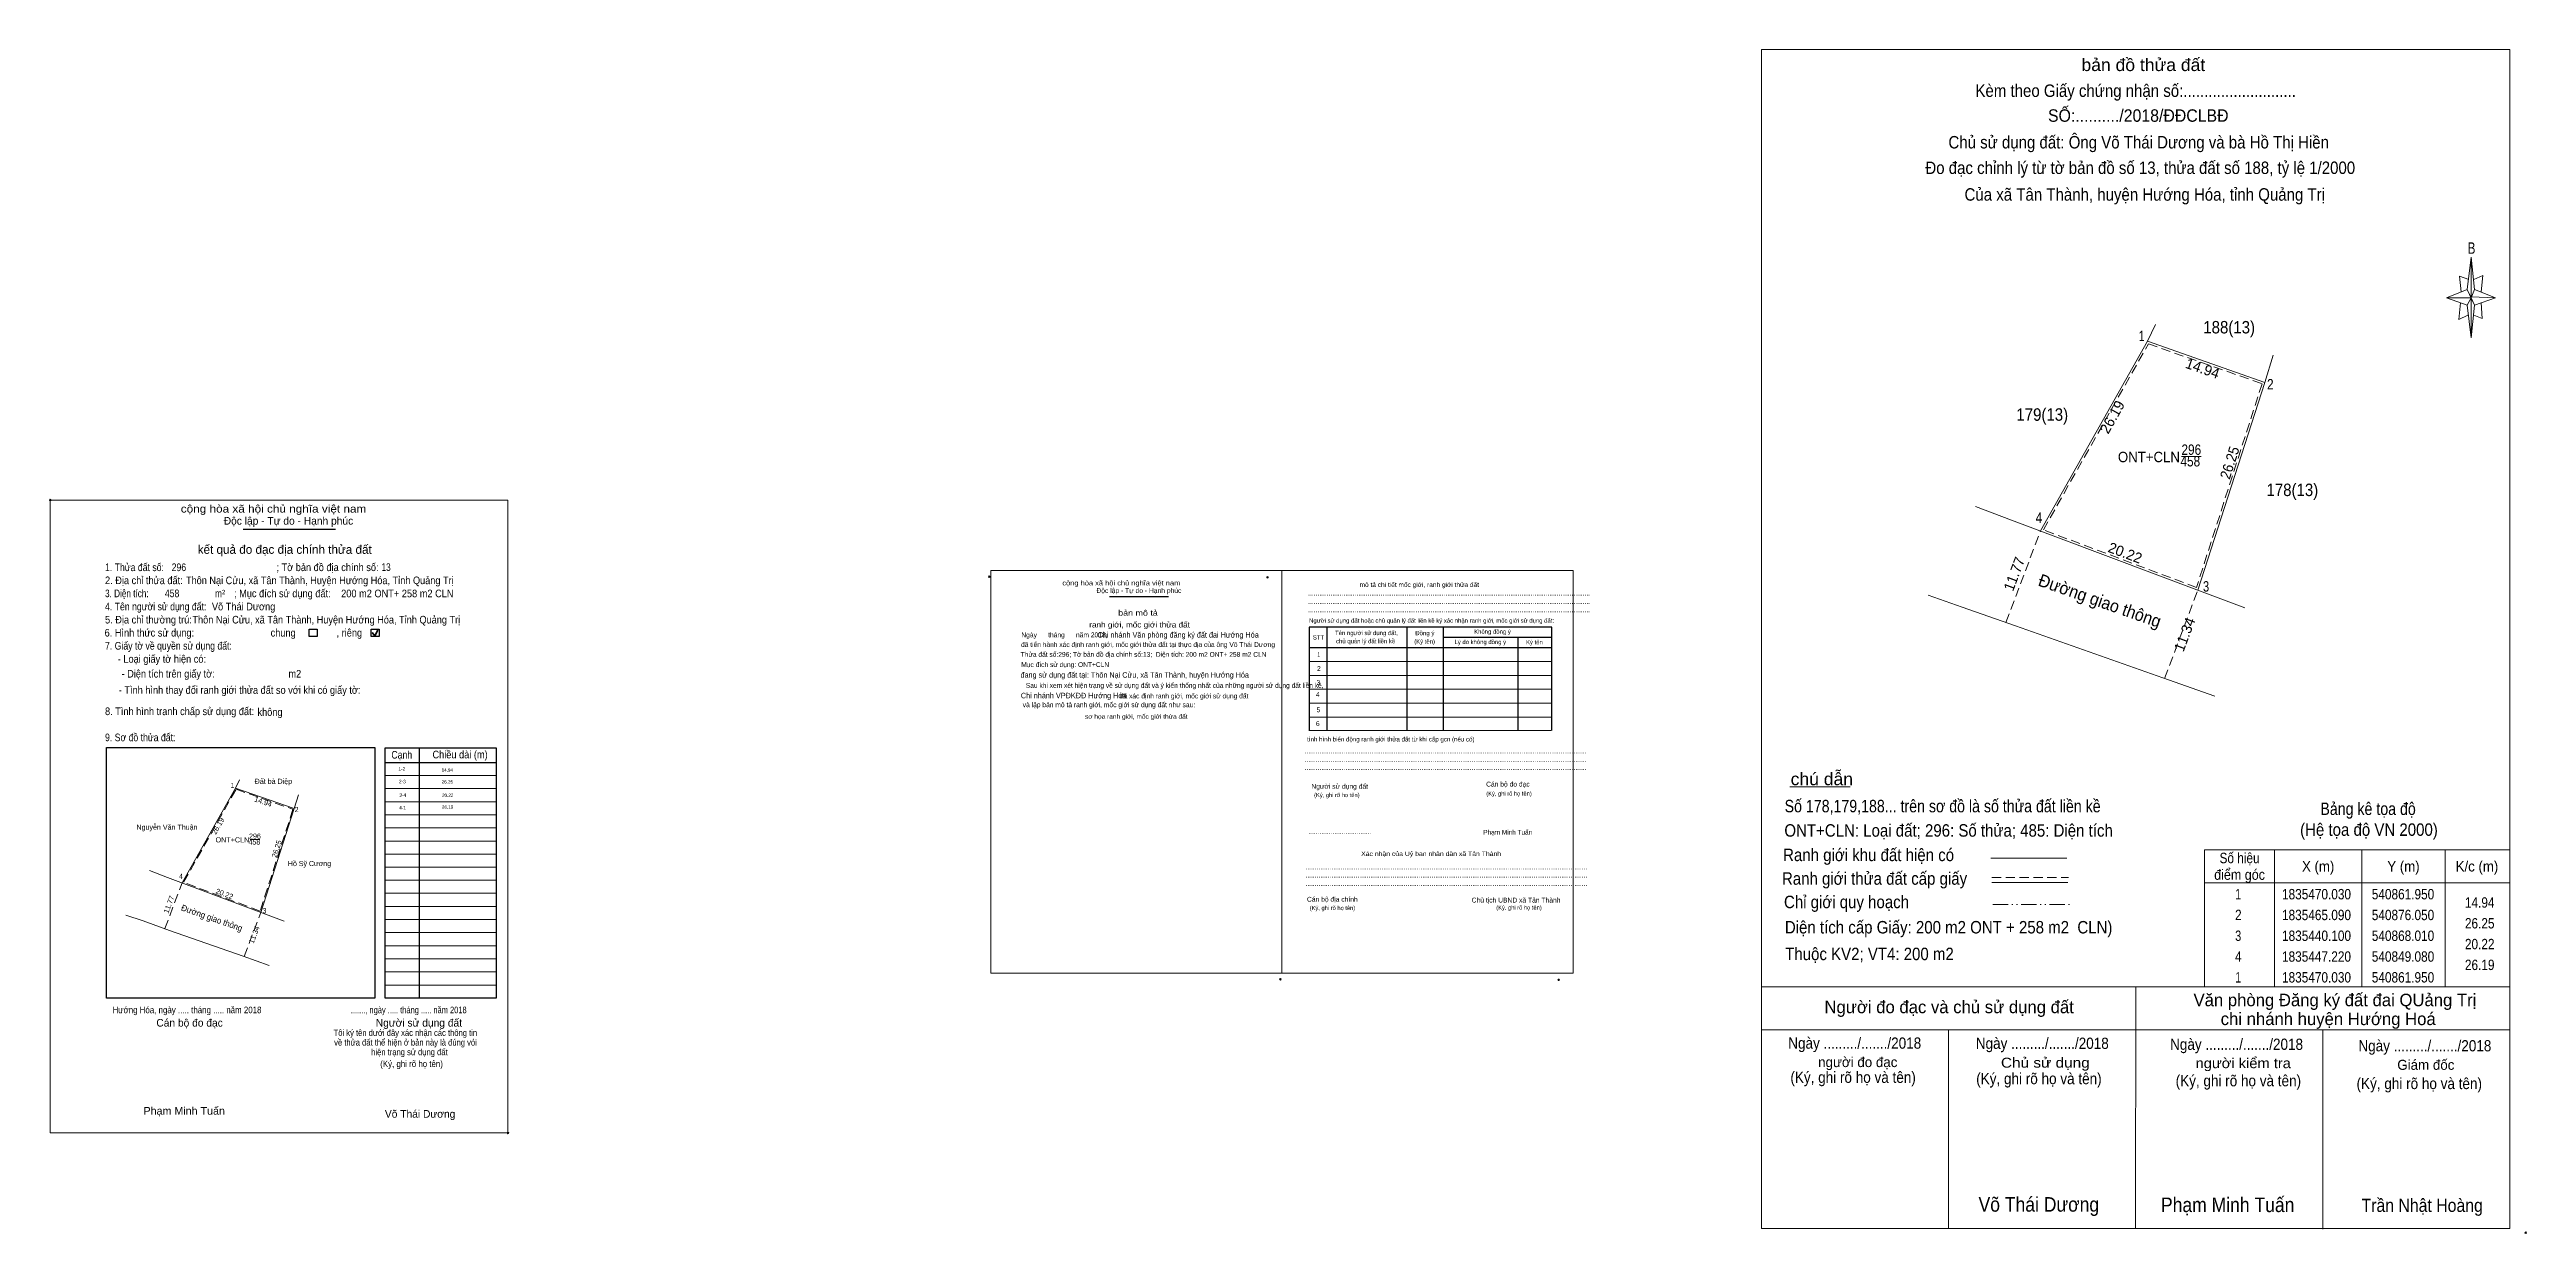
# Model space of a CAD drawing. Header units: metres. Extents: x 540610 to 540908, y 1835363 to 1835505.
import ezdxf
from ezdxf.enums import TextEntityAlignment as Align

# ---------------------------------------------------------------- set-up
doc = ezdxf.new("R2010")
doc.units = ezdxf.units.M
doc.header["$LTSCALE"] = 0.37
doc.header["$PDMODE"] = 32
doc.header["$PDSIZE"] = 0.185
doc.linetypes.add('DASH_DOUBLE_DOT', pattern=[9.2, 5, -1.2, 0.3, -1.2, 0.3, -1.2])
doc.linetypes.add('MEDIUM_DASHED', pattern=[4.5, 3, -1.5])
doc.layers.add('2', color=7, linetype='Continuous', lineweight=13)
doc.layers.add('3', color=7, linetype='Continuous', lineweight=13)

msp = doc.modelspace()

# ---------------------------------------------------------------- linework, layer by layer
at = {"layer": '2'}
for p, q in [((540815.53, 1835363.32), (540815.53, 1835505.12)), ((540900.39, 1835476.26), (540900.89, 1835480.16)), ((540900.39, 1835474.36), (540897.89, 1835475.26)), ((540901.29, 1835474.36), (540900.89, 1835470.46)), ((540901.29, 1835476.26), (540903.79, 1835475.26)), ((540902.09, 1835474.66), (540902.19, 1835472.76)), ((540902.19, 1835472.76), (540901.19, 1835473.16)), ((540818.97, 1835416.44), (540826.21, 1835416.44)), ((540843.11, 1835407.87), (540852.25, 1835407.87)), ((540843.25, 1835404.94), (540852.39, 1835404.94)), ((540815.53, 1835392.38), (540905.53, 1835392.38)), ((540860.53, 1835363.28), (540860.55, 1835392.38)), ((540815.53, 1835387.22), (540905.53, 1835387.22)), ((540838.03, 1835363.3), (540838.05, 1835387.2)), ((540883.03, 1835363.26), (540883.05, 1835387.16)), ((540905.53, 1835363.32), (540815.53, 1835363.32))]:
    msp.add_line(p, q, dxfattribs=at)
at = {"layer": '2', "linetype": 'MEDIUM_DASHED'}
msp.add_line((540843.25, 1835405.56), (540852.45, 1835405.56), dxfattribs=at)
at = {"layer": '2', "linetype": 'DASH_DOUBLE_DOT'}
msp.add_line((540843.37, 1835402.31), (540852.57, 1835402.31), dxfattribs=at)
at = {"layer": '2'}
for points in [[(540815.53, 1835505.12), (540905.53, 1835505.12), (540905.53, 1835363.32)], [(540900.59, 1835477.46), (540899.49, 1835477.86), (540899.69, 1835475.96)], [(540901.19, 1835477.46), (540902.29, 1835477.96), (540902.09, 1835475.96)], [(540900.89, 1835475.26), (540900.39, 1835476.26), (540897.89, 1835475.26)], [(540899.59, 1835474.66), (540899.39, 1835472.66), (540900.49, 1835473.16)], [(540900.89, 1835475.26), (540901.29, 1835474.36), (540903.79, 1835475.26)]]:
    msp.add_lwpolyline(points, dxfattribs=at)
for points in [[(540900.89, 1835480.16), (540901.29, 1835476.26), (540900.89, 1835475.26)], [(540900.89, 1835475.26), (540897.89, 1835475.26), (540900.39, 1835476.26), (540901.29, 1835474.36), (540903.79, 1835475.26), (540900.89, 1835475.36)], [(540900.89, 1835475.26), (540900.89, 1835470.46), (540900.39, 1835474.36)]]:
    msp.add_lwpolyline(points, close=True, dxfattribs=at)
msp.add_point((540907.43, 1835362.82), dxfattribs=at)
at = {"layer": '3'}
for p, q in [((540862.91, 1835472.03), (540861.95, 1835470.03)), ((540861.95, 1835470.03), (540849.08, 1835447.22)), ((540861.95, 1835470.03), (540876.05, 1835465.09)), ((540876.05, 1835465.09), (540877.05, 1835468.37)), ((540868.01, 1835440.1), (540876.05, 1835465.09)), ((540866.05, 1835456.17), (540868.43, 1835456.17)), ((540841.28, 1835450.16), (540845.59, 1835448.53)), ((540845.59, 1835448.53), (540868.52, 1835439.91)), ((540868.52, 1835439.91), (540873.65, 1835437.98)), ((540863.79, 1835429.57), (540846.1, 1835435.79)), ((540761.17, 1835431.52), (540790.33, 1835431.52)), ((540761.17, 1835429.85), (540790.33, 1835429.85)), ((540870.07, 1835427.36), (540863.79, 1835429.57)), ((540761.17, 1835428.18), (540790.33, 1835428.18)), ((540761.17, 1835426.51), (540790.33, 1835426.51)), ((540761.12, 1835423.23), (540790.28, 1835423.23)), ((540761.17, 1835424.84), (540790.33, 1835424.84)), ((540632.56, 1835417.3), (540632.08, 1835416.3)), ((540650.09, 1835417.81), (540663.4, 1835417.81)), ((540632.08, 1835416.3), (540625.65, 1835404.89)), ((540632.08, 1835416.3), (540639.14, 1835413.83)), ((540639.14, 1835413.83), (540639.64, 1835415.47)), ((540650.09, 1835416.23), (540663.4, 1835416.23)), ((540650.09, 1835414.66), (540663.4, 1835414.66)), ((540635.12, 1835401.33), (540639.14, 1835413.83)), ((540650.09, 1835413.08), (540663.4, 1835413.08)), ((540650.09, 1835411.51), (540663.4, 1835411.51)), ((540633.82, 1835410.11), (540635.01, 1835410.11)), ((540650.09, 1835409.93), (540663.4, 1835409.93)), ((540650.09, 1835408.36), (540663.4, 1835408.36)), ((540877.23, 1835408.88), (540877.23, 1835392.38)), ((540887.73, 1835408.88), (540887.73, 1835392.38)), ((540897.73, 1835408.88), (540897.73, 1835392.38)), ((540621.75, 1835406.37), (540623.9, 1835405.55)), ((540623.9, 1835405.55), (540635.37, 1835401.24)), ((540650.09, 1835406.78), (540663.4, 1835406.78)), ((540650.09, 1835405.21), (540663.4, 1835405.21)), ((540650.09, 1835403.64), (540663.4, 1835403.64)), ((540650.09, 1835402.06), (540663.4, 1835402.06)), ((540868.83, 1835404.88), (540905.53, 1835404.88)), ((540633, 1835396.07), (540624.16, 1835399.18)), ((540635.37, 1835401.24), (540637.94, 1835400.27)), ((540650.09, 1835400.49), (540663.4, 1835400.49)), ((540636.14, 1835394.97), (540633, 1835396.07)), ((540650.09, 1835398.91), (540663.4, 1835398.91)), ((540650.09, 1835397.34), (540663.4, 1835397.34)), ((540650.09, 1835395.76), (540663.4, 1835395.76)), ((540650.09, 1835394.19), (540663.4, 1835394.19)), ((540650.09, 1835392.61), (540663.4, 1835392.61))]:
    msp.add_line(p, q, dxfattribs=at)
at = {"layer": '3', "lineweight": 25}
for p, q in [((540632.98, 1835447.44), (540644.11, 1835447.44)), ((540737.17, 1835439.35), (540744.25, 1835439.35)), ((540763.27, 1835435.66), (540763.27, 1835423.23)), ((540772.92, 1835435.61), (540772.92, 1835423.23)), ((540777.28, 1835435.61), (540777.28, 1835423.23)), ((540761.17, 1835433.19), (540790.33, 1835433.19)), ((540777.28, 1835434.46), (540790.33, 1835434.46)), ((540786.24, 1835434.46), (540786.24, 1835423.23)), ((540654.16, 1835421.14), (540654.16, 1835391.04)), ((540650.09, 1835419.38), (540663.4, 1835419.38))]:
    msp.add_line(p, q, dxfattribs=at)
at = {"layer": '3', "linetype": 'MEDIUM_DASHED'}
for p, q in [((540844.94, 1835436.2), (540849.08, 1835447.22)), ((540864.02, 1835429.49), (540868.01, 1835440.1)), ((540623.58, 1835399.39), (540625.65, 1835404.89)), ((540633.12, 1835396.03), (540635.12, 1835401.33))]:
    msp.add_line(p, q, dxfattribs=at)
at = {"layer": '3', "lineweight": 35}
for p, q in [((540648.5, 1835435), (540648.82, 1835434.59)), ((540648.82, 1835434.59), (540649.2, 1835435.27))]:
    msp.add_line(p, q, dxfattribs=at)
at = {"layer": '3', "linetype": 'MEDIUM_DASHED'}
for points in [[(540862.06, 1835469.72), (540875.74, 1835464.93), (540867.85, 1835440.43), (540849.44, 1835447.35)], [(540632.14, 1835416.15), (540638.98, 1835413.75), (540635.04, 1835401.5), (540625.83, 1835404.96)]]:
    msp.add_lwpolyline(points, close=True, dxfattribs=at)
at = {"layer": '3'}
for points in [[(540609.81, 1835450.93), (540664.83, 1835450.93), (540664.83, 1835374.82), (540609.81, 1835374.82)], [(540722.88, 1835442.46), (540757.89, 1835442.46), (540757.89, 1835394.04), (540722.88, 1835394.04)], [(540757.89, 1835442.45), (540792.89, 1835442.45), (540792.89, 1835394.04), (540757.89, 1835394.04)], [(540757.89, 1835442.45), (540792.89, 1835442.45), (540792.89, 1835394.04), (540757.89, 1835394.04)], [(540868.83, 1835408.88), (540905.53, 1835408.88), (540905.53, 1835392.38), (540868.83, 1835392.38)]]:
    msp.add_lwpolyline(points, close=True, dxfattribs=at)
for points in [[(540835.6, 1835439.48), (540839.69, 1835438.04), (540846.1, 1835435.79)], [(540618.91, 1835401.03), (540620.96, 1835400.31), (540624.16, 1835399.18)]]:
    msp.add_lwpolyline(points, dxfattribs=at)
at = {"layer": '3', "lineweight": 25}
for points in [[(540640.94, 1835435.4), (540641.89, 1835435.4), (540641.89, 1835434.52), (540640.94, 1835434.52)], [(540648.38, 1835435.4), (540649.33, 1835435.4), (540649.33, 1835434.52), (540648.38, 1835434.52)], [(540616.55, 1835421.19), (540648.83, 1835421.19), (540648.83, 1835391.04), (540616.55, 1835391.04)], [(540650.09, 1835421.14), (540663.4, 1835421.14), (540663.4, 1835391.04), (540650.09, 1835391.04)]]:
    msp.add_lwpolyline(points, close=True, dxfattribs=at)
msp.add_lwpolyline([(540790.33, 1835423.23), (540790.33, 1835435.66), (540761.17, 1835435.66), (540761.17, 1835423.23)], dxfattribs=at)
at = {"layer": '3'}
for p in [(540609.81, 1835450.93), (540722.7, 1835441.71), (540756.16, 1835441.64), (540757.7, 1835393.3), (540791.16, 1835393.23), (540664.83, 1835374.82)]:
    msp.add_point(p, dxfattribs=at)

# ---------------------------------------------------------------- texts
at = {"layer": '2'}
for s, height, width, p in [('bản đồ thửa đất', 1.5, 1.05, (540861.46, 1835502.53)), ('Kèm theo Giấy chứng nhận số:...........................', 1.5, 0.9, (540860.54, 1835499.42)), ('SỐ:........../2018/ĐĐCLBĐ', 1.5, 0.95, (540860.85, 1835496.43)), ('Chủ sử dụng đất: Ông Võ Thái Dương và bà Hồ Thị Hiền', 1.5, 0.9, (540860.9, 1835493.22)), ('Đo đạc chỉnh lý từ tờ bản đồ số 13, thửa đất số 188, tỷ lệ 1/2000 ', 1.5, 0.9, (540861.34, 1835490.15)), ('Của xã Tân Thành, huyện Hướng Hóa, tỉnh Quảng Trị', 1.5, 0.9, (540861.63, 1835486.94)), ('B', 1.378, 0.75, (540900.92, 1835480.55)), ('chú dẫn', 1.5, 1.05, (540822.805, 1835416.64)), ('Bảng kê tọa độ', 1.5, 0.85, (540888.48, 1835413.06)), ('(Hệ tọa độ VN 2000)', 1.5, 0.9, (540888.585, 1835410.55)), ('Ranh giới khu đất hiện có ', 1.5, 0.9, (540828.675, 1835407.51)), ('Ranh giới thửa đất cấp giấy', 1.5, 0.9, (540829.14, 1835404.67)), ('Chỉ giới quy hoạch', 1.5, 0.9, (540825.77, 1835401.85)), ('Ngày ........./......./2018', 1.35, 0.9, (540826.76, 1835384.95)), ('Ngày ........./......./2018', 1.35, 0.9, (540849.31, 1835384.93)), ('Ngày ........./......./2018', 1.35, 0.9, (540872.67, 1835384.81)), ('Ngày ........./......./2018', 1.35, 0.9, (540895.31, 1835384.63)), ('(Ký, ghi rõ họ và tên)', 1.35, 0.9, (540826.565, 1835380.84)), ('(Ký, ghi rõ họ và tên)', 1.35, 0.9, (540848.905, 1835380.68)), ('Chủ sử dụng', 1.2, 1.15, (540849.675, 1835382.67)), ('(Ký, ghi rõ họ và tên)', 1.35, 0.9, (540872.885, 1835380.43)), ('người kiểm tra', 1.2, 1.1, (540873.47, 1835382.61)), ('(Ký, ghi rõ họ và tên)', 1.35, 0.9, (540894.635, 1835380.09)), ('Võ Thái Dương', 1.75, 0.9, (540848.895, 1835365.35)), ('Phạm Minh Tuấn', 1.75, 0.9, (540871.6, 1835365.3)), ('Trần Nhật Hoàng', 1.58, 0.9, (540894.985, 1835365.32))]:
    msp.add_text(s, height=height, dxfattribs=dict(at, width=width)).set_placement(p, align=Align.CENTER)
for s, width, p in [('Số 178,179,188... trên sơ đồ là số thửa đất liền kề', 0.85, (540818.33, 1835413.38)), ('ONT+CLN: Loại đất; 296: Số thửa; 485: Diện tích', 0.9, (540818.3, 1835410.45)), ('Diện tích cấp Giấy: 200 m2 ONT + 258 m2  CLN)', 0.9, (540818.36, 1835398.81)), ('Thuộc KV2; VT4: 200 m2', 0.9, (540818.4, 1835395.6))]:
    msp.add_text(s, height=1.5, dxfattribs=dict(at, width=width)).set_placement(p)
for s, height, p in [('Người đo đạc và chủ sử dụng đất', 1.5, (540838.11, 1835389.22)), (' Văn phòng Đăng ký đất đai QUảng Trị', 1.5, (540884.22, 1835390.06)), ('chi nhánh huyện Hướng Hoá', 1.5, (540883.685, 1835387.79)), ('người đo đạc', 1.2, (540827.125, 1835382.74)), ('Giám đốc', 1.2, (540895.425, 1835382.41))]:
    msp.add_text(s, height=height, dxfattribs=at).set_placement(p, align=Align.CENTER)
at = {"layer": '3'}
for s, height, width, p in [(' 1', 1.25, 0.75, (540861.61, 1835470.06)), (' 2', 1.25, 0.85, (540877.12, 1835464.24)), ('ONT+CLN', 1.25, 0.95, (540865.86, 1835455.49)), (' 4', 1.25, 0.85, (540849.3, 1835448.19)), (' 3', 1.25, 0.8, (540869.37, 1835439.93)), (' 1', 0.625, 0.75, (540631.92, 1835416.3)), ('Đất bà Diệp', 0.62, 0.9, (540638.88, 1835416.8)), ('1-2', 0.4198, 0.85, (540652.49, 1835418.39)), ('2-3', 0.4198, 0.85, (540652.55, 1835416.87)), ('26.25', 0.4, 0.85, (540658.23, 1835416.85)), ('14.94', 0.4, 0.85, (540658.22, 1835418.27)), (' 2', 0.625, 0.85, (540639.66, 1835413.4)), ('3-4', 0.4198, 0.85, (540652.59, 1835415.24)), ('4-1', 0.42, 0.8, (540652.57, 1835413.73)), ('26.19', 0.4, 0.85, (540658.26, 1835413.82)), ('20.22', 0.4, 0.85, (540658.27, 1835415.23)), ('Nguyễn Văn Thuận', 0.62, 0.9, (540627.51, 1835411.28)), ('ONT+CLN', 0.625, 0.95, (540633.73, 1835409.76)), (' 4', 0.625, 0.85, (540625.76, 1835405.37)), ('Hồ Sỹ Cương', 0.62, 0.85, (540643.57, 1835406.91)), ('14.94', 1.25, 0.85, (540903.68, 1835401.91)), (' 3', 0.625, 0.8, (540635.79, 1835401.24)), ('26.25', 1.25, 0.85, (540903.68, 1835399.41)), ('20.22', 1.25, 0.85, (540903.68, 1835396.91)), ('26.19', 1.25, 0.85, (540903.68, 1835394.41))]:
    msp.add_text(s, height=height, dxfattribs=dict(at, width=width)).set_placement(p, align=Align.RIGHT)
for s, height, width, p in [('188(13)', 1.5, 0.9, (540871.775, 1835470.97)), ('179(13)', 1.5, 0.9, (540849.305, 1835460.47)), ('458', 1.25, 0.85, (540867.105, 1835454.98)), ('296', 1.25, 0.85, (540867.225, 1835456.37)), ('178(13)', 1.5, 0.9, (540879.375, 1835451.41)), ('mô tả chi tiết mốc giới, ranh giới thửa đất', 0.5341, 1.1, (540774.405, 1835440.49)), ('bản mô tả', 0.6677, 1.2, (540740.585, 1835437.03)), ('ranh giới, mốc giới thửa đất', 0.6677, 1.1, (540740.775, 1835435.61)), ('1', 0.5842, 0.65, (540762.325, 1835432.05)), ('3', 0.5843, 0.75, (540762.265, 1835428.71)), ('2', 0.5842, 0.8, (540762.335, 1835430.38)), ('4', 0.5843, 0.8, (540762.2, 1835427.25)), ('5', 0.5843, 0.8, (540762.27, 1835425.41)), ('sơ họa ranh giới, mốc giới thửa đất', 0.5341, 1.1, (540740.38, 1835424.63)), ('6', 0.5843, 0.8, (540762.2, 1835423.76)), ('458', 0.625, 0.85, (540634.345, 1835409.5)), ('296', 0.625, 0.85, (540634.415, 1835410.2)), ('Xác nhận của Uỷ ban nhân dân xã Tân Thành', 0.535, 1.15, (540775.83, 1835408.13)), ('Số hiệu', 1.25, 0.85, (540873.03, 1835407.26)), ('điểm góc', 1.25, 0.9, (540873.03, 1835405.26)), ('X (m)', 1.25, 0.95, (540882.48, 1835406.26)), ('Y (m)', 1.25, 0.95, (540892.735, 1835406.26)), ('K/c (m)', 1.25, 0.95, (540901.575, 1835406.26)), (' 1', 1.25, 0.75, (540872.68, 1835402.91)), ('1835470.030', 1.25, 0.85, (540882.28, 1835402.91)), ('540861.950', 1.25, 0.85, (540892.68, 1835402.91)), (' 3', 1.25, 0.8, (540872.675, 1835397.91)), (' 2', 1.25, 0.85, (540872.685, 1835400.41)), ('1835465.090', 1.25, 0.85, (540882.28, 1835400.41)), ('1835440.100', 1.25, 0.85, (540882.28, 1835397.91)), ('540876.050', 1.25, 0.85, (540892.68, 1835400.41)), ('540868.010', 1.25, 0.85, (540892.68, 1835397.91)), (' 4', 1.25, 0.85, (540872.68, 1835395.41)), ('1835447.220', 1.25, 0.85, (540882.28, 1835395.41)), ('540849.080', 1.25, 0.85, (540892.68, 1835395.41)), (' 1', 1.25, 0.75, (540872.68, 1835392.91)), ('1835470.030', 1.25, 0.85, (540882.28, 1835392.91)), ('540861.950', 1.25, 0.85, (540892.68, 1835392.91)), ('Tôi ký tên dưới đây xác nhận các thông tin', 0.7588, 0.9, (540652.5, 1835386.49)), ('về thửa đất thể hiện ở bản này là đúng vói', 0.7588, 0.9, (540652.515, 1835385.33)), ('hiện trạng sử dụng đất', 0.7588, 0.9, (540652.985, 1835384.17))]:
    msp.add_text(s, height=height, dxfattribs=dict(at, width=width)).set_placement(p, align=Align.CENTER)
for s, height, rotation, p in [('14.94', 1.25, 340.692, (540868.3783, 1835466.1779)), ('26.19', 1.25, 60.567, (540858.2595, 1835460.6179)), ('11.77', 1.25, 69.41, (540846.522, 1835441.8252)), ('20.22', 1.25, 339.388, (540859.055, 1835443.9997)), ('11.34', 1.25, 69.391, (540867.012, 1835434.55)), ('14.94', 0.625, 340.692, (540635.3017, 1835414.3631)), ('26.19', 0.625, 60.567, (540630.2412, 1835411.5814)), ('20.22', 0.6249, 339.388, (540630.64, 1835403.2789)), ('11.34', 0.625, 69.391, (540634.6191, 1835398.545))]:
    msp.add_text(s, height=height, rotation=rotation, dxfattribs=at).set_placement(p, align=Align.CENTER)
at = {"layer": '3', "width": 0.95}
for s, height, rotation, p in [('26.25', 1.25, 72.166, (540872.4392, 1835455.2336)), ('Đường giao thông', 1.5, 340.628, (540855.9862, 1835438.1152)), ('26.25', 0.6249, 72.166, (540637.3254, 1835408.8893)), ('11.77', 0.625, 69.41, (540624.3751, 1835402.1851)), ('Đường giao thông', 0.75, 340.628, (540629.1106, 1835400.3267))]:
    msp.add_text(s, height=height, rotation=rotation, dxfattribs=at).set_placement(p, align=Align.CENTER)
at = {"layer": '3'}
for s, height, width, p in [('cộng hòa xã hội chủ nghĩa việt nam', 0.9184, 1.15, (540625.5, 1835449.43)), ('2. Địa chỉ thửa đất:', 0.9184, 0.9, (540616.39, 1835440.82)), ('1. Thửa đất số:', 0.9184, 0.85, (540616.39, 1835442.39)), ('296', 0.92, 0.85, (540624.4, 1835442.39)), ('Thôn Nại Cửu, xã Tân Thành, Huyện Hướng Hóa, Tỉnh Quảng Trị', 0.915, 0.9, (540626.12, 1835440.82)), ('; Tờ bản đồ địa chính số:', 0.9184, 0.9, (540637, 1835442.39)), ('13', 0.92, 0.8, (540649.64, 1835442.41)), ('cộng hòa xã hội chủ nghĩa việt nam', 0.5842, 1.15, (540731.49, 1835440.67)), ('4. Tên người sử dụng đất:', 0.9184, 0.85, (540616.39, 1835437.67)), ('3. Diện tích:', 0.9184, 0.8, (540616.39, 1835439.25)), ('458', 0.92, 0.85, (540623.58, 1835439.25)), ('Võ Thái Dương', 0.92, 0.9, (540629.24, 1835437.67)), ('m', 0.9184, 0.8, (540629.63, 1835439.25)), ('2', 0.5248, 0.8, (540630.46, 1835439.61)), ('; Mục đích sử dụng đất:', 0.9184, 0.9, (540631.9, 1835439.25)), ('200 m2 ONT+ 258 m2 CLN', 0.92, 0.9, (540644.78, 1835439.24)), ('........................................................................................................................................................', 0.5842, 0.9, (540761.05, 1835439.45)), ('........................................................................................................................................................', 0.5842, 0.9, (540761.05, 1835438.45)), ('6. Hình thức sử dụng:', 0.9184, 0.9, (540616.34, 1835434.52)), ('5. Địa chỉ thường trú:', 0.9184, 0.9, (540616.39, 1835436.09)), ('Thôn Nại Cửu, xã Tân Thành, Huyện Hướng Hóa, Tỉnh Quảng Trị', 0.915, 0.9, (540626.9, 1835436.09)), ('chung                , riêng', 0.9184, 0.9, (540636.3, 1835434.52)), ('Ngày      tháng      năm 2018,', 0.585, 0.9, (540726.56, 1835434.43)), ('Chi nhánh Văn phòng đăng ký đất đai Hướng Hóa', 0.665, 0.9, (540735.72, 1835434.39)), ('........................................................................................................................................................', 0.5842, 0.9, (540761.05, 1835437.45)), ('Đồng ý', 0.5174, 1.05, (540773.92, 1835434.68)), ('7. Giấy tờ về quyền sử dụng đất:', 0.9184, 0.85, (540616.39, 1835432.95)), ('     - Loại giấy tờ hiện có:', 0.9175, 0.9, (540616.39, 1835431.37)), ('Thửa đất số:296; Tờ bản đồ địa chính số:13;  Diện tích: 200 m2 ONT+ 258 m2 CLN', 0.58, 0.9, (540726.48, 1835432.08)), (' đã tiến hành xác định ranh giới, mốc giới thửa đất tại thực địa của ông Võ Thái Dương', 0.58, 0.9, (540726.3, 1835433.27)), ('STT', 0.5174, 1.05, (540761.6, 1835434.16)), ('(Ký tên)', 0.5174, 0.9, (540773.8, 1835433.67)), ('Lý do không đồng ý', 0.5174, 0.9, (540778.64, 1835433.61)), ('Ký tên', 0.5174, 0.9, (540787.24, 1835433.59)), ('                                                                       - Diện tích trên giấy tờ:                             m2', 0.915, 0.9, (540596.66, 1835429.59)), ('đang sử dụng đất tại: Thôn Nại Cửu, xã Tân Thành, huyện Hướng Hóa', 0.665, 0.9, (540726.46, 1835429.57)), ('Mục đích sử dụng: ONT+CLN', 0.58, 0.9, (540726.55, 1835430.86)), ('Sau khi xem xét hiện trạng về sử dụng đất và ý kiến thống nhất của những người sử dụng đất liền kề,', 0.5842, 0.85, (540727.1, 1835428.35)), ('8. Tình hình tranh chấp sử dụng đất: ', 0.9175, 0.9, (540616.39, 1835425.07)), ('     - Tình hình thay đổi ranh giới thửa đất so với khi có giấy tờ:', 0.9175, 0.9, (540616.51, 1835427.63)), ('không', 0.9185, 0.9, (540634.72, 1835424.98)), ('Chi nhánh VPĐKĐĐ Hướng Hóa', 0.665, 0.95, (540726.5, 1835427.09)), (' và lập bản mô tả ranh giới, mốc giới sử dụng đất như sau:', 0.5843, 0.9, (540726.5, 1835426.02)), ('đã xác định ranh giới, mốc giới sử dụng đất', 0.5825, 0.9, (540738.4, 1835427.08)), ('9. Sơ đồ thửa đất:', 0.9184, 0.85, (540616.39, 1835421.93)), ('Cạnh', 0.9184, 0.85, (540650.82, 1835419.84)), ('Chiều dài (m)', 0.9184, 0.9, (540655.76, 1835419.87)), ('........................................................................................................................................................', 0.5842, 0.9, (540760.62, 1835420.48)), ('........................................................................................................................................................', 0.5842, 0.9, (540760.62, 1835419.48)), ('........................................................................................................................................................', 0.5842, 0.9, (540760.62, 1835418.48)), ('(Ký, ghi rõ họ tên)', 0.5008, 0.9, (540761.76, 1835415.21)), ('(Ký, ghi rõ họ tên)', 0.5008, 0.9, (540782.46, 1835415.38)), ('Phạm Minh Tuấn', 0.5625, 0.9, (540782.1, 1835410.7)), ('..................................', 0.585, 0.9, (540761.06, 1835410.81)), ('........................................................................................................................................................', 0.5842, 0.9, (540760.72, 1835406.53)), ('........................................................................................................................................................', 0.5842, 0.9, (540760.72, 1835405.53)), ('........................................................................................................................................................', 0.5842, 0.9, (540760.72, 1835404.53)), ('(Ký, ghi rõ họ tên)', 0.5008, 0.9, (540761.23, 1835401.63)), ('(Ký, ghi rõ họ tên)', 0.5008, 0.9, (540783.66, 1835401.67)), ('Hướng Hóa, ngày ..... tháng ..... năm 2018', 0.79, 0.9, (540617.29, 1835389.22)), ('......., ngày ..... tháng ..... năm 2018', 0.79, 0.85, (540645.94, 1835389.22)), ('(Ký, ghi rõ họ tên)', 0.7873, 0.9, (540649.48, 1835382.74)), ('Phạm Minh Tuấn', 0.915, 1.05, (540621.02, 1835377.02))]:
    msp.add_text(s, height=height, dxfattribs=dict(at, width=width)).set_placement(p)
for s, height, p in [('Độc lập - Tự do - Hạnh phúc', 0.9184, (540630.66, 1835447.98)), ('Độc lập - Tự do - Hạnh phúc', 0.5842, (540735.58, 1835439.76)), ('Người sử dụng đất hoặc chủ quản lý đất liền kề ký xác nhận ranh giới, mốc giới sử dụng đất:', 0.5174, (540761.16, 1835436.18)), ('Tên người sử dụng đất,', 0.5174, (540764.28, 1835434.69)), ('Không đồng ý', 0.5174, (540781, 1835434.85)), ('chủ quản lý đất liền kề', 0.5174, (540764.4, 1835433.71)), ('tình hình biến động ranh giới thửa đất từ khi cấp gcn (nếu có)', 0.5341, (540760.92, 1835421.9)), ('Cán bộ đo đạc', 0.583, (540782.44, 1835416.48)), ('Người sử dụng đất', 0.5843, (540761.43, 1835416.21)), ('Cán bộ địa chính', 0.5843, (540760.9, 1835402.63)), ('Chủ tịch UBND xã Tân Thành', 0.585, (540780.7, 1835402.53)), ('Cán bộ đo đạc', 0.9185, (540622.56, 1835387.61)), ('Người sử dụng đất', 0.9184, (540648.94, 1835387.61)), ('Võ Thái Dương', 0.92, (540650.04, 1835376.65))]:
    msp.add_text(s, height=height, dxfattribs=at).set_placement(p)
for s, height, p in [('kết quả đo đạc địa chính thửa đất', 1.05, (540637.995, 1835444.47)), ('.', 0.2624, (540664.8283, 1835374.69))]:
    msp.add_text(s, height=height, dxfattribs=at).set_placement(p, align=Align.CENTER)

doc.saveas('drawing.dxf')
